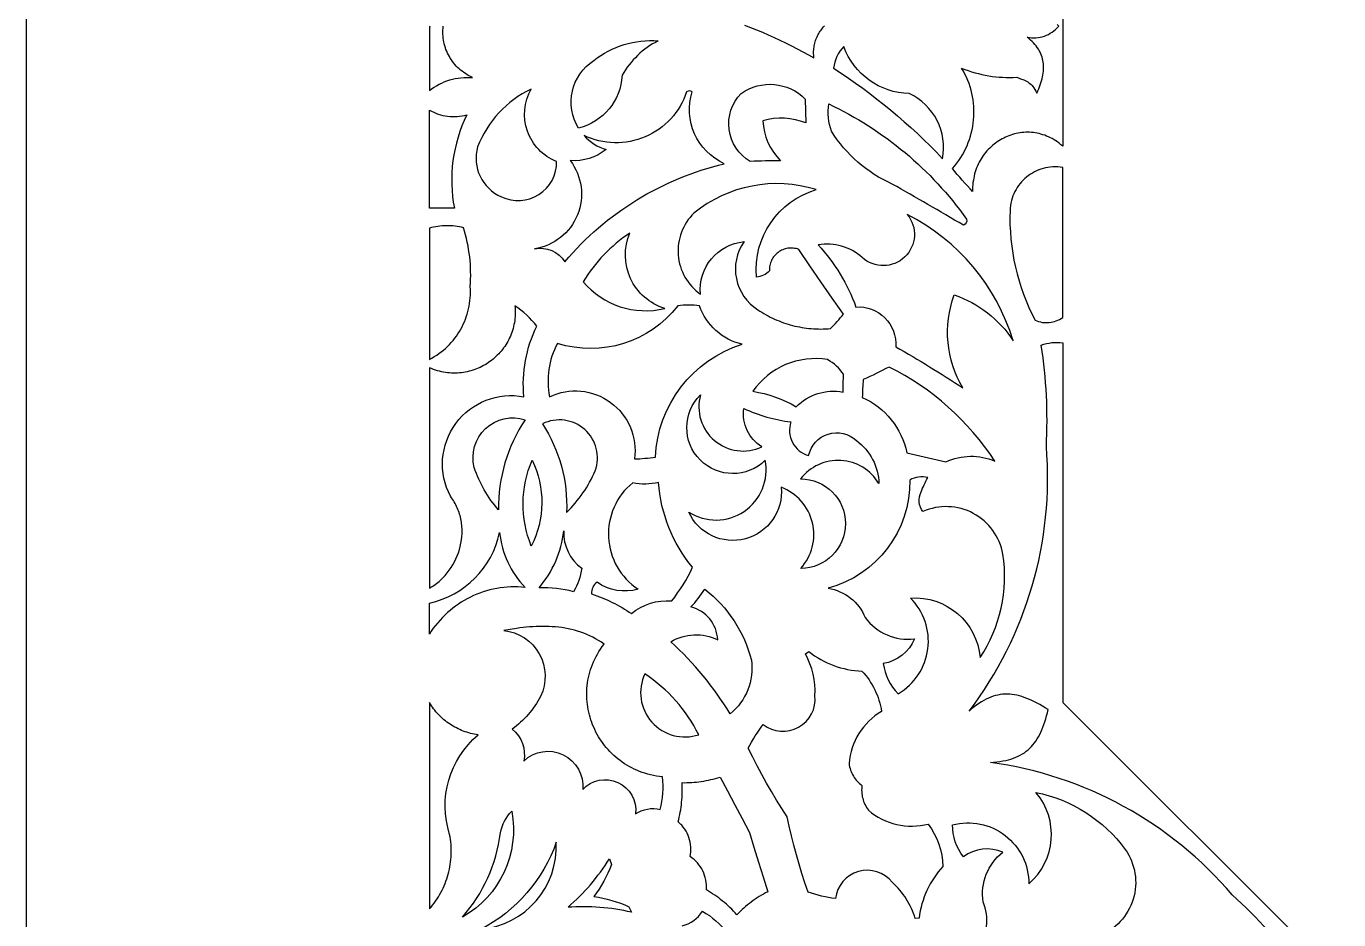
# Model space of a CAD drawing. Extents: x 3927 to 5087, y -513 to 1114.
# Drawn here: x 3927.4 to 4155.4, y -136 to 19.2 of the extents above; entities that cross this region are included whole.
import ezdxf

# ---------------------------------------------------------------- set-up
doc = ezdxf.new("R2010")
doc.units = 0
doc.layers.add('LAYER_1', color=18, linetype='CONTINUOUS')

msp = doc.modelspace()

# ---------------------------------------------------------------- linework, layer by layer
at = {"layer": 'LAYER_1'}
for points in [[(4747.65, -512.56), (5087.41, -172.81), (5087.41, 307.68), (4747.65, 647.44), (4267.16, 647.44), (3927.41, 307.68), (3927.41, -172.81), (4267.16, -512.56)], [(4053.02, -120.85), (4053.79, -123.43), (4054.58, -126), (4055.38, -128.58), (4056.18, -131.16), (4055.81, -131.36), (4055.44, -131.56), (4055.08, -131.77), (4054.72, -131.99), (4054.37, -132.21), (4054.02, -132.44), (4053.68, -132.68), (4053.34, -132.93), (4053.01, -133.18), (4052.68, -133.44), (4052.35, -133.71), (4052.04, -133.98), (4051.73, -134.26), (4051.42, -134.55), (4051.12, -134.84), (4050.83, -135.14), (4050.54, -134.82), (4050.24, -134.51), (4049.94, -134.2), (4049.63, -133.9), (4049.32, -133.61), (4049, -133.32), (4048.68, -133.04), (4048.35, -132.76), (4048.01, -132.49), (4047.67, -132.23), (4047.33, -131.98), (4046.98, -131.73), (4046.62, -131.49), (4046.26, -131.25), (4045.9, -131.03), (4045.53, -130.8), (4045.54, -130.59), (4045.55, -130.37), (4045.55, -129.95), (4045.51, -129.52), (4045.45, -129.11), (4045.35, -128.7), (4045.23, -128.3), (4045.09, -127.91), (4044.91, -127.53), (4044.72, -127.16), (4044.5, -126.81), (4044.25, -126.47), (4043.99, -126.15), (4043.7, -125.84), (4043.39, -125.56), (4043.06, -125.29), (4042.71, -125.05), (4042.78, -124.63), (4042.83, -124.22), (4042.84, -123.8), (4042.83, -123.38), (4042.79, -122.96), (4042.73, -122.55), (4042.63, -122.15), (4042.51, -121.75), (4042.37, -121.36), (4042.19, -120.98), (4042, -120.62), (4041.77, -120.26), (4041.52, -119.92), (4041.25, -119.6), (4041.1, -119.44), (4040.95, -119.29), (4040.8, -119.15), (4040.63, -119.01), (4040.74, -118.59), (4040.83, -118.17), (4040.92, -117.75), (4041, -117.33), (4041.07, -116.91), (4041.14, -116.48), (4041.19, -116.06), (4041.24, -115.63), (4041.28, -115.2), (4041.31, -114.77), (4041.33, -114.34), (4041.34, -113.91), (4041.35, -113.48), (4041.34, -113.05), (4041.33, -112.62), (4041.31, -112.19), (4041.73, -112.2), (4042.15, -112.19), (4042.57, -112.18), (4042.99, -112.16), (4043.41, -112.13), (4043.82, -112.09), (4044.24, -112.04), (4044.65, -111.98), (4045.07, -111.92), (4045.48, -111.84), (4045.89, -111.76), (4046.3, -111.67), (4046.7, -111.57), (4047.11, -111.46), (4047.51, -111.35), (4047.92, -111.22), (4049.18, -113.64), (4050.45, -116.05), (4051.73, -118.45)], [(4026.01, -131.97), (4026.79, -132.1), (4027.56, -132.25), (4028.33, -132.43), (4029.1, -132.64), (4029.86, -132.88), (4030.61, -133.15), (4031.35, -133.44), (4032.08, -133.76), (4032.54, -134.72), (4031.86, -134.56), (4031.18, -134.42), (4030.49, -134.3), (4029.8, -134.18), (4029.11, -134.08), (4028.42, -133.99), (4027.73, -133.92), (4027.04, -133.86), (4026.35, -133.81), (4025.65, -133.78), (4024.96, -133.75), (4024.27, -133.75), (4023.57, -133.75), (4022.88, -133.77), (4022.19, -133.8), (4021.5, -133.84), (4022.02, -133.39), (4022.53, -132.92), (4023.03, -132.44), (4023.52, -131.95), (4024.01, -131.46), (4024.48, -130.95), (4024.95, -130.44), (4025.4, -129.92), (4025.85, -129.38), (4026.28, -128.84), (4026.71, -128.29), (4027.13, -127.74), (4027.53, -127.17), (4027.93, -126.59), (4028.31, -126.01), (4028.68, -125.42), (4029.03, -126.42), (4028.74, -127.17), (4028.42, -127.9), (4028.08, -128.62), (4027.72, -129.32), (4027.32, -130.01), (4026.91, -130.68), (4026.47, -131.33)]]:
    msp.add_lwpolyline(points, close=True, dxfattribs=at)
for points in [[(4107.42, 40.03), (4107.42, 19.21), (4107.42, -1.62), (4107.12, -1.37), (4106.83, -1.13), (4106.52, -0.9), (4106.22, -0.69), (4105.91, -0.5), (4105.59, -0.32), (4105.28, -0.15), (4104.96, 0), (4104.63, 0.14), (4104.31, 0.26), (4103.98, 0.37), (4103.65, 0.47), (4103.32, 0.55), (4102.99, 0.62), (4102.66, 0.68), (4102.33, 0.73), (4101.99, 0.76), (4101.66, 0.78), (4101.33, 0.78), (4100.99, 0.78), (4100.66, 0.76), (4100.33, 0.73), (4100.01, 0.69), (4099.68, 0.63), (4099.36, 0.57), (4099.04, 0.49), (4098.72, 0.4), (4098.4, 0.3), (4098.09, 0.19), (4097.78, 0.07), (4097.48, -0.07), (4097.18, -0.21), (4096.88, -0.36), (4096.6, -0.53), (4096.31, -0.7), (4096.03, -0.88), (4095.76, -1.08), (4095.49, -1.28), (4095.23, -1.5), (4094.98, -1.72), (4094.74, -1.95), (4094.5, -2.19), (4094.27, -2.44), (4094.04, -2.7), (4093.83, -2.97), (4093.63, -3.24), (4093.43, -3.53), (4093.24, -3.82), (4093.07, -4.12), (4092.9, -4.43), (4092.74, -4.75), (4092.6, -5.07), (4092.46, -5.41), (4092.34, -5.75), (4092.22, -6.09), (4092.12, -6.45), (4092.03, -6.81), (4091.96, -7.17), (4091.9, -7.55), (4091.84, -7.93), (4091.81, -8.32), (4091.78, -8.71), (4091.78, -9.11), (4091.78, -9.51), (4091.32, -9.03), (4090.87, -8.54), (4090.42, -8.05), (4089.98, -7.55), (4089.54, -7.04), (4089.11, -6.53), (4088.69, -6.02), (4088.27, -5.49), (4088.66, -5.04), (4089.03, -4.58), (4089.38, -4.1), (4089.71, -3.61), (4090.02, -3.11), (4090.3, -2.6), (4090.56, -2.08), (4090.8, -1.55), (4091.02, -1.01), (4091.22, -0.47), (4091.39, 0.09), (4091.55, 0.65), (4091.68, 1.21), (4091.79, 1.78), (4091.87, 2.35), (4091.94, 2.93), (4091.98, 3.51), (4092, 4.09), (4092, 4.67), (4091.97, 5.25), (4091.92, 5.83), (4091.85, 6.4), (4091.75, 6.98), (4091.64, 7.55), (4091.5, 8.12), (4091.33, 8.68), (4091.15, 9.24), (4090.94, 9.8), (4090.7, 10.34), (4090.45, 10.88), (4090.17, 11.41), (4089.87, 11.93), (4090.44, 11.7), (4091.02, 11.49), (4091.6, 11.3), (4092.19, 11.13), (4092.78, 10.97), (4093.37, 10.83), (4093.97, 10.7), (4094.57, 10.59), (4095.17, 10.5), (4095.78, 10.43), (4096.39, 10.38), (4096.99, 10.34), (4097.6, 10.32), (4098.22, 10.32), (4098.83, 10.33), (4099.44, 10.37), (4100.1, 10.09), (4100.66, 9.87), (4100.91, 9.76), (4101.14, 9.64), (4101.35, 9.53), (4101.55, 9.4), (4101.74, 9.26), (4101.92, 9.11), (4102.09, 8.93), (4102.26, 8.73), (4102.42, 8.5), (4102.59, 8.23), (4102.76, 7.93), (4102.94, 7.59), (4103.1, 7.96), (4103.26, 8.32), (4103.4, 8.67), (4103.53, 9.03), (4103.65, 9.37), (4103.75, 9.72), (4103.84, 10.06), (4103.92, 10.4), (4103.99, 10.73), (4104.04, 11.06), (4104.07, 11.39), (4104.1, 11.71), (4104.11, 12.02), (4104.1, 12.34), (4104.08, 12.65), (4104.04, 12.95), (4103.99, 13.25), (4103.93, 13.55), (4103.84, 13.85), (4103.75, 14.14), (4103.63, 14.42), (4103.5, 14.7), (4103.35, 14.98), (4103.19, 15.25), (4103.01, 15.52), (4102.81, 15.79), (4102.6, 16.05), (4102.36, 16.3), (4102.11, 16.56), (4101.84, 16.8), (4101.55, 17.05), (4101.25, 17.29), (4101.63, 17.23), (4102.01, 17.19), (4102.39, 17.18), (4102.77, 17.19), (4103.15, 17.23), (4103.52, 17.3), (4103.88, 17.39), (4104.24, 17.5), (4104.59, 17.64), (4104.93, 17.8), (4105.26, 17.98), (4105.57, 18.18), (4105.88, 18.41), (4106.17, 18.65), (4106.45, 18.92), (4106.72, 19.2), (4106.45, 19.49)], [(3997.48, 19.21), (3997.43, 19.07), (3997.42, 18.89), (3997.42, 8.05), (3997.82, 8.35), (3998.24, 8.62), (3998.67, 8.88), (3999.11, 9.12), (3999.56, 9.34), (4000.02, 9.54), (4000.48, 9.71), (4000.96, 9.87), (4001.44, 10), (4001.92, 10.11), (4002.41, 10.2), (4002.91, 10.26), (4003.41, 10.31), (4003.91, 10.33), (4004.41, 10.33), (4004.92, 10.3), (4004.59, 10.45), (4004.28, 10.62), (4003.97, 10.79), (4003.67, 10.97), (4003.39, 11.17), (4003.11, 11.38), (4002.84, 11.59), (4002.58, 11.82), (4002.33, 12.05), (4002.09, 12.3), (4001.87, 12.55), (4001.65, 12.81), (4001.44, 13.08), (4001.25, 13.36), (4001.06, 13.64), (4000.89, 13.94), (4000.73, 14.23), (4000.58, 14.54), (4000.44, 14.85), (4000.31, 15.16), (4000.2, 15.48), (4000.1, 15.8), (4000.01, 16.13), (3999.94, 16.47), (3999.87, 16.8), (3999.83, 17.14), (3999.79, 17.48), (3999.77, 17.83), (3999.76, 18.17), (3999.77, 18.52), (3999.79, 18.87), (3999.82, 19.22)], [(4052.16, 19.39), (4053.2, 18.99), (4054.23, 18.57), (4055.26, 18.15), (4056.28, 17.71), (4057.29, 17.25), (4058.3, 16.79), (4059.3, 16.31), (4060.3, 15.81), (4061.29, 15.31), (4062.27, 14.79), (4063.25, 14.26), (4064.22, 13.71), (4064.19, 13.95), (4064.17, 14.18), (4064.16, 14.42), (4064.15, 14.66), (4064.16, 14.89), (4064.17, 15.12), (4064.2, 15.36), (4064.23, 15.59), (4064.27, 15.81), (4064.31, 16.04), (4064.37, 16.27), (4064.43, 16.49), (4064.5, 16.71), (4064.57, 16.92), (4064.66, 17.14), (4064.75, 17.35), (4064.85, 17.56), (4064.95, 17.76), (4065.07, 17.96), (4065.19, 18.16), (4065.31, 18.35), (4065.45, 18.54), (4065.59, 18.72), (4065.73, 18.9), (4065.89, 19.08), (4066.05, 19.25)]]:
    msp.add_lwpolyline(points, dxfattribs=at)
for points in [[(4023.34, 1.49, -0.409539), (4025.99, 13.26, -0.189822), (4037.16, 16.67, 0.146101), (4030.89, 10.68, -0.329208)], [(4086.55, -3.8, 0.343348), (4080.77, 7.5, -0.30826), (4069.4, 15.67, 0.170224), (4067.63, 11.92, -0.060362)], [(4009.93, -10.42, 0.555806), (4019.53, -4.3, -0.456437), (4015.1, 8.29, 0.190546), (4005.8, -1.74, 0.376379)], [(4028.13, -2.18, -0.190741), (4021.9, -4.14, -0.566428), (4015.7, -19.46, -0.30721), (4020.95, -21.7, -0.16029), (4048.65, -4.68, -0.380582), (4043.07, 7.84, 0.285714), (4042.11, 7.84, -0.451873), (4024.28, 0.22, 0.142336)], [(4058.4, -4.16, 0.013484), (4053.16, -4.29, -0.488168), (4051.59, 7.55, -0.365052), (4062.72, 6.55), (4062.81, 2.41, 0.168582), (4055.33, 2.79, 0.182959)], [(3997.42, 4.64), (3997.79, 4.44), (3998.18, 4.26), (3998.56, 4.1), (3998.96, 3.95), (3999.36, 3.83), (3999.77, 3.73), (4000.18, 3.64), (4000.59, 3.58), (4001.01, 3.54), (4001.42, 3.51), (4001.84, 3.51), (4002.26, 3.52), (4002.68, 3.56), (4003.1, 3.62), (4003.52, 3.7), (4003.93, 3.8, 0.163331), (4001.76, -12.41), (3997.42, -12.37)], [(4067.27, 0.98, -0.115328), (4066.78, 5.72, -0.128981), (4090.71, -14.3, -0.4), (4090.18, -15.36, 0.004418), (4077.83, -8.22, -0.149279)], [(4107.42, -5.31), (4106.98, -5.25), (4106.55, -5.22), (4106.12, -5.21), (4105.69, -5.22), (4105.27, -5.25), (4104.86, -5.31), (4104.45, -5.39), (4104.04, -5.49), (4103.65, -5.61), (4103.26, -5.75), (4102.89, -5.91), (4102.52, -6.09), (4102.16, -6.29), (4101.82, -6.5), (4101.48, -6.74), (4101.16, -6.99), (4100.85, -7.25), (4100.56, -7.53), (4100.28, -7.83), (4100.01, -8.14), (4099.76, -8.47), (4099.53, -8.8), (4099.31, -9.16), (4099.12, -9.52), (4098.94, -9.9), (4098.78, -10.28), (4098.64, -10.68), (4098.52, -11.09), (4098.43, -11.5), (4098.35, -11.93), (4098.3, -12.37), (4098.27, -12.81, 0.129946), (4102.63, -31.87), (4102.93, -31.99), (4103.23, -32.09), (4103.54, -32.17), (4103.85, -32.23), (4104.16, -32.26), (4104.47, -32.28), (4104.78, -32.28), (4105.09, -32.26), (4105.4, -32.22), (4105.7, -32.16), (4106, -32.08), (4106.3, -31.98), (4106.59, -31.86), (4106.87, -31.73), (4107.15, -31.57), (4107.42, -31.4)], [(4061.58, -19.57), (4061.34, -19.49), (4061.1, -19.43), (4060.86, -19.38), (4060.62, -19.35), (4060.38, -19.33), (4060.15, -19.33), (4059.91, -19.34), (4059.68, -19.37), (4059.46, -19.42), (4059.24, -19.47), (4059.02, -19.54), (4058.81, -19.62), (4058.6, -19.72), (4058.4, -19.82), (4058.2, -19.94), (4058.02, -20.07), (4057.84, -20.21), (4057.67, -20.36), (4057.51, -20.52), (4057.36, -20.69), (4057.22, -20.86), (4057.08, -21.05), (4056.96, -21.25), (4056.86, -21.45), (4056.76, -21.66), (4056.68, -21.88), (4056.61, -22.1), (4056.55, -22.33), (4056.51, -22.57), (4056.48, -22.81), (4056.47, -23.06), (4056.48, -23.31, -0.182927), (4054.21, -24.36, -0.353746), (4064.58, -9.17, 0.250469), (4043.38, -13.24, 0.467604), (4044.49, -27.33, -0.410285), (4052.07, -18.21, 0.429437), (4054.48, -30.03), (4054.83, -30.27), (4055.19, -30.49), (4055.54, -30.71), (4055.9, -30.92), (4056.27, -31.12), (4056.64, -31.31), (4057.01, -31.49), (4057.39, -31.67), (4057.77, -31.83), (4058.15, -31.99), (4058.53, -32.14), (4058.92, -32.29), (4059.31, -32.42), (4059.71, -32.54), (4060.11, -32.66), (4060.5, -32.77), (4060.91, -32.87), (4061.31, -32.96), (4061.71, -33.04), (4062.12, -33.12), (4062.53, -33.18), (4062.94, -33.24), (4063.35, -33.28), (4063.76, -33.32), (4064.18, -33.35), (4064.59, -33.37), (4065.01, -33.38), (4065.42, -33.39), (4065.84, -33.38), (4066.26, -33.36), (4066.68, -33.34), (4067.09, -33.31, 0.029744), (4069.33, -30.81), (4067.36, -28.02), (4065.41, -25.22), (4063.48, -22.4)], [(4090.07, -43.61, -0.226899), (4088.59, -27.48, -0.168305), (4098.83, -35.44, 0.203895), (4080.42, -13.48, -0.930701), (4072.59, -20.97, 0.229894), (4064.96, -18.77, -0.097316), (4071.52, -29.57, -0.458333), (4078.41, -36.46, -0.01483)], [(3997.42, -15.87), (3997.42, -38.68), (3997.85, -38.44), (3998.28, -38.19), (3998.69, -37.93), (3999.09, -37.65), (3999.47, -37.36), (3999.85, -37.06), (4000.21, -36.75), (4000.56, -36.42), (4000.89, -36.08), (4001.22, -35.73), (4001.53, -35.37), (4001.82, -35), (4002.11, -34.61), (4002.38, -34.22), (4002.63, -33.82), (4002.87, -33.41), (4003.09, -33), (4003.3, -32.57), (4003.5, -32.14), (4003.68, -31.7), (4003.84, -31.25), (4003.99, -30.8), (4004.12, -30.34), (4004.23, -29.87), (4004.33, -29.41), (4004.41, -28.93), (4004.47, -28.45), (4004.52, -27.97), (4004.55, -27.49), (4004.56, -27), (4004.55, -26.51), (4004.53, -26.01, 0.092198), (4003.37, -15.79), (4003, -15.7), (4002.63, -15.63), (4002.26, -15.57), (4001.88, -15.52), (4001.51, -15.49), (4001.14, -15.46), (4000.76, -15.45), (4000.39, -15.45), (4000.01, -15.46), (3999.64, -15.49), (3999.26, -15.52), (3998.89, -15.57), (3998.52, -15.63), (3998.15, -15.7), (3997.78, -15.78)], [(4038.3, -29.81, -0.445111), (4032.25, -16.72, 0.110537), (4024.14, -25.18, 0.284998)], [(3997.42, -40.12), (3997.42, -78.41), (3997.68, -78.26), (3997.93, -78.1), (3998.18, -77.94), (3998.42, -77.77), (3998.65, -77.6), (3998.88, -77.42), (3999.11, -77.23), (3999.33, -77.04), (3999.54, -76.84), (3999.75, -76.64), (3999.95, -76.43), (4000.15, -76.21), (4000.52, -75.77), (4000.88, -75.31), (4001.2, -74.84), (4001.51, -74.35), (4001.79, -73.84), (4002.04, -73.32), (4002.27, -72.8), (4002.47, -72.26), (4002.64, -71.71), (4002.79, -71.16), (4002.91, -70.6), (4003, -70.03), (4003.06, -69.47), (4003.1, -68.9), (4003.1, -68.33), (4003.09, -68.05), (4003.08, -67.76), (4003.05, -67.48), (4003.02, -67.2), (4002.98, -66.92), (4002.94, -66.64), (4002.88, -66.36), (4002.82, -66.08), (4002.75, -65.81), (4002.67, -65.53), (4002.58, -65.26), (4002.49, -64.99), (4002.39, -64.72), (4002.27, -64.46), (4002.16, -64.2), (4002.03, -63.94), (4001.89, -63.68), (4001.75, -63.43), (4001.6, -63.18), (4001.43, -62.93), (4001.26, -62.69), (4001.09, -62.45, -0.629529), (4013.84, -45.16, -0.138658), (4016.09, -32.89, 0.080822), (4012.27, -29.35), (4012.31, -29.73), (4012.33, -30.11), (4012.33, -30.48), (4012.33, -30.85), (4012.31, -31.21), (4012.28, -31.58), (4012.24, -31.93), (4012.18, -32.29), (4012.12, -32.63), (4012.04, -32.98), (4011.95, -33.32), (4011.86, -33.65), (4011.75, -33.98), (4011.63, -34.3), (4011.5, -34.62), (4011.36, -34.93), (4011.21, -35.24), (4011.05, -35.54), (4010.88, -35.84), (4010.7, -36.12), (4010.51, -36.41), (4010.32, -36.68), (4010.12, -36.95), (4009.9, -37.21), (4009.68, -37.47), (4009.46, -37.71), (4009.22, -37.95), (4008.98, -38.19), (4008.73, -38.41), (4008.48, -38.63), (4008.22, -38.84), (4007.95, -39.04), (4007.67, -39.23), (4007.39, -39.41), (4007.11, -39.59), (4006.82, -39.75), (4006.52, -39.91), (4006.22, -40.06), (4005.91, -40.19), (4005.6, -40.32), (4005.29, -40.44), (4004.97, -40.55), (4004.65, -40.65), (4004.32, -40.74), (4003.99, -40.82), (4003.66, -40.88), (4003.33, -40.94), (4002.99, -40.99), (4002.65, -41.02), (4002.31, -41.05), (4001.96, -41.06), (4001.62, -41.06), (4001.27, -41.05), (4000.92, -41.03), (4000.57, -41), (4000.22, -40.95), (3999.87, -40.89), (3999.52, -40.82), (3999.17, -40.74), (3998.82, -40.64), (3998.47, -40.53), (3998.12, -40.41), (3997.77, -40.27)], [(4051.74, -36.04, -0.260176), (4044.36, -29.36, 0.071429), (4040.55, -29.36, -0.313845), (4019.65, -35.9, 0.172229), (4018.3, -45.15, -0.598525), (4033.04, -55.97, 0.018892), (4036.68, -55.67, -0.315589)], [(4069.27, -44.35, -0.020178), (4069.37, -41.25, 0.115727), (4066.58, -38.71, 0.290286), (4053.62, -44.21, -0.093313), (4061.15, -46.9, -0.250344)], [(4095.65, -56.33, 0.131494), (4077.27, -39.99, -0.015613), (4072.78, -42.17, 0.014201), (4072.61, -45.26, -0.242101), (4080.35, -54.9), (4087.14, -56.46, -0.210762)], [(4052.03, -47.19, 0.081447), (4060.23, -49.52, 0.43557), (4063.29, -55.37, -0.585279), (4071.6, -52.78, -0.231059), (4075.5, -60.23, 0.528721), (4061.9, -59.43, -1), (4061.93, -74.98, 0.527165), (4058.53, -60.89, -0.846436), (4042.46, -65.18, 0.660776), (4055.76, -56.18, -1), (4044.5, -44.83, 0.639339), (4055.18, -53.87, -0.297019)], [(4009.45, -64.83, -0.099546), (4005.22, -57.46, -0.591476), (4014.07, -49.16, 0.154799)], [(4021.26, -65.24, 0.099546), (4026.23, -58.02, 0.674396), (4017.07, -49.86, -0.154799)], [(4015.13, -71.09, -0.202648), (4015.27, -56.19, -0.235088)], [(4081.69, -87.22, -0.260252), (4076.26, -91.5, 0.167096), (4078.84, -96.74, 0.493524), (4080.96, -80.12, -0.411118), (4093.07, -90.48, 0.186909), (4097.04, -72.51, 0.486535), (4083.15, -65.1, -0.285149), (4082.81, -61.7, -0.015682), (4083.97, -59.18, 0.180266), (4080.87, -59.62, -0.343767), (4066.66, -78.42, -0.263043), (4073.12, -83.52, 0.27)], [(4039.52, -80.63, 0.054599), (4043.15, -74.79, -0.157976), (4037.23, -60.03, -0.122041), (4032.74, -60.1, 0.506566), (4033.68, -78.58, -0.229925), (4026.54, -77.37, 0.244526), (4025.59, -79.42, -0.070676), (4032.53, -82.82, -0.194819)], [(3997.42, -81.09), (3997.43, -81, 0.294067), (4009.62, -68.75, 0.165792), (4014.04, -78.28), (4013.42, -78.22), (4012.8, -78.19), (4012.18, -78.18), (4011.56, -78.2), (4010.95, -78.23), (4010.34, -78.29), (4009.73, -78.36), (4009.13, -78.46), (4008.53, -78.58), (4007.94, -78.72), (4007.36, -78.88), (4006.78, -79.06), (4006.21, -79.26), (4005.65, -79.48), (4005.1, -79.71), (4004.55, -79.97), (4004.01, -80.24), (4003.49, -80.54), (4002.97, -80.85), (4002.47, -81.18), (4001.97, -81.52), (4001.49, -81.89), (4001.02, -82.27), (4000.56, -82.66), (4000.12, -83.08), (3999.69, -83.51), (3999.27, -83.95), (3998.87, -84.41), (3998.48, -84.89), (3998.11, -85.38), (3997.76, -85.89), (3997.42, -86.41)], [(4022.46, -79.02, 0.071392), (4016.47, -78.34, 0.152277), (4020.76, -68.47, 0.253658), (4023.89, -74.94, -0.106904)], [(4049.68, -100.24, 0.070225), (4039.34, -87.72, -0.255113), (4047.51, -87.38, 0.328175), (4042.84, -81.66, 0.048), (4045.26, -78.6, -0.166617), (4053.36, -90.92, -0.260364)], [(4037.51, -116.85, 0.101667), (4037.9, -111.21), (4037.37, -111.14), (4036.85, -111.06), (4036.34, -110.96), (4035.84, -110.85), (4035.34, -110.72), (4034.86, -110.57), (4034.38, -110.41), (4033.91, -110.24), (4033.45, -110.05), (4033.01, -109.84), (4032.57, -109.63), (4032.14, -109.4), (4031.72, -109.15), (4031.32, -108.9), (4030.92, -108.63), (4030.54, -108.35), (4030.16, -108.06), (4029.8, -107.76), (4029.45, -107.45), (4029.1, -107.12), (4028.78, -106.79), (4028.46, -106.45), (4028.15, -106.1), (4027.86, -105.73), (4027.58, -105.37), (4027.31, -104.99), (4027.05, -104.6), (4026.81, -104.21), (4026.58, -103.81), (4026.36, -103.4), (4026.15, -102.99), (4025.96, -102.57), (4025.78, -102.15), (4025.62, -101.72), (4025.47, -101.28), (4025.33, -100.84), (4025.21, -100.4), (4025.1, -99.95), (4025, -99.5), (4024.92, -99.05), (4024.86, -98.59), (4024.81, -98.13), (4024.77, -97.67), (4024.75, -97.21), (4024.75, -96.74), (4024.76, -96.28), (4024.78, -95.81), (4024.83, -95.35), (4024.88, -94.88), (4024.96, -94.41), (4025.05, -93.95), (4025.16, -93.49), (4025.28, -93.02), (4025.42, -92.56), (4025.58, -92.11), (4025.75, -91.65), (4025.94, -91.2), (4026.15, -90.75), (4026.38, -90.3), (4026.62, -89.86), (4026.88, -89.43), (4027.16, -89), (4027.46, -88.57), (4027.78, -88.15), (4027.29, -87.81), (4026.8, -87.49), (4026.29, -87.2), (4025.79, -86.92), (4025.27, -86.67), (4024.75, -86.44), (4024.23, -86.23), (4023.7, -86.04), (4023.17, -85.87), (4022.63, -85.71), (4022.09, -85.58), (4021.54, -85.46), (4021, -85.35), (4020.44, -85.27), (4019.89, -85.19), (4019.33, -85.14), (4018.77, -85.1), (4018.21, -85.07), (4017.65, -85.05), (4017.09, -85.05), (4016.52, -85.06), (4015.96, -85.08), (4015.39, -85.11), (4014.83, -85.15), (4014.26, -85.2), (4013.7, -85.26), (4013.13, -85.32), (4012.57, -85.4), (4011.45, -85.57), (4010.34, -85.77, -0.52106), (4016.73, -97.21, -0.114668), (4011.8, -102.92, -0.284712), (4013.81, -108.44, -0.696648), (4024.05, -113.4, -0.726017), (4033.24, -117.59, -0.20843)], [(4059.55, -118.11), (4058.63, -116.67), (4057.73, -115.22), (4056.85, -113.75), (4056, -112.27), (4055.17, -110.77), (4054.36, -109.27), (4053.58, -107.75), (4052.82, -106.22, -0.043369), (4055.4, -102.07, 0.664616), (4064.39, -97.1, 0.134719), (4062.75, -89.81), (4063.3, -89.4, 0.16006), (4072.56, -92.81, -0.14921), (4075.96, -99.82, 0.243063), (4070.31, -108.87), (4070.36, -109.17), (4070.42, -109.46), (4070.5, -109.74), (4070.59, -110.01), (4070.69, -110.28), (4070.81, -110.55), (4070.93, -110.8), (4071.07, -111.05), (4071.22, -111.29), (4071.39, -111.52), (4071.56, -111.74), (4071.74, -111.95), (4071.93, -112.15), (4072.13, -112.34), (4072.34, -112.52), (4072.56, -112.69), (4072.53, -112.97), (4072.51, -113.24), (4072.5, -113.52), (4072.51, -113.8), (4072.53, -114.08), (4072.57, -114.35), (4072.62, -114.63), (4072.68, -114.91), (4072.75, -115.18), (4072.85, -115.45), (4072.95, -115.72), (4073.07, -115.98), (4073.2, -116.24), (4073.35, -116.49), (4073.51, -116.74), (4073.68, -116.99, 0.243063), (4084.08, -119.39, -0.14921), (4086.63, -126.76, 0.16006), (4082.49, -135.71), (4081.81, -135.81, 0.134719), (4077.82, -129.5, 0.664616), (4067.95, -132.34, -0.043369), (4063.19, -131.23), (4062.64, -129.62), (4062.13, -127.99), (4061.63, -126.36), (4061.17, -124.72), (4060.72, -123.08), (4060.31, -121.43), (4059.91, -119.77)], [(4044.2, -103.86, 0.130387), (4034.85, -93.3, 0.658893)], [(3997.42, -98.27), (3997.42, -134.13), (3997.71, -133.8), (3997.99, -133.46), (3998.25, -133.11), (3998.51, -132.76), (3998.75, -132.4), (3998.98, -132.03), (3999.21, -131.66), (3999.42, -131.28), (3999.62, -130.9), (3999.81, -130.51), (3999.98, -130.11), (4000.15, -129.72), (4000.3, -129.31), (4000.45, -128.91), (4000.58, -128.5), (4000.7, -128.08), (4000.8, -127.66), (4000.9, -127.24), (4000.98, -126.82), (4001.06, -126.39), (4001.11, -125.97), (4001.16, -125.54), (4001.2, -125.1), (4001.22, -124.67), (4001.23, -124.24), (4001.23, -123.8), (4001.21, -123.37), (4001.18, -122.93), (4001.14, -122.49), (4001.09, -122.05), (4001.02, -121.62), (4000.94, -121.18, -0.303459), (4005.88, -103.9), (4005.55, -103.84), (4005.22, -103.78), (4004.9, -103.71), (4004.58, -103.64), (4004.26, -103.55), (4003.94, -103.45), (4003.63, -103.35), (4003.32, -103.23), (4003.02, -103.11), (4002.72, -102.98), (4002.42, -102.85), (4002.13, -102.7), (4001.84, -102.55), (4001.56, -102.39), (4001.28, -102.22), (4001.01, -102.04), (4000.74, -101.86), (4000.47, -101.66), (4000.22, -101.47), (3999.96, -101.26), (3999.72, -101.05), (3999.48, -100.83), (3999.24, -100.6), (3999.01, -100.37), (3998.79, -100.13), (3998.57, -99.88), (3998.36, -99.63), (3998.16, -99.37), (3997.96, -99.1), (3997.77, -98.83), (3997.59, -98.56)], [(4097.04, -124.25, 0.260252), (4090.17, -125.07, -0.167096), (4088.29, -119.53, -0.493524), (4101.54, -129.78, 0.411118), (4102.78, -113.9, -0.186909), (4118.29, -123.8, -0.486535), (4113.71, -138.85, 0.285149), (4115.88, -141.5, 0.015682), (4118.47, -142.46, -0.180266), (4115.98, -144.34, 0.343767), (4092.63, -141.1, 0.263043), (4093.6, -132.92, -0.27)], [(4003.18, -135.56, 0.148801), (4009.77, -120.91, -0.149579), (4011.73, -117.16, -0.32029)], [(4006.34, -137.7, 0.400641), (4019.47, -122.51, -0.191625)]]:
    msp.add_lwpolyline(points, format="xyb", close=True, dxfattribs=at)
for points in [[(4148.68, -144.77, 0.051611), (4136.87, -131.71, 0.184534), (4094.86, -108.67), (4095.43, -108.63), (4095.99, -108.58), (4096.52, -108.51), (4097.03, -108.43), (4097.52, -108.33), (4097.99, -108.22), (4098.44, -108.09), (4098.87, -107.95), (4099.28, -107.79), (4099.68, -107.61), (4100.05, -107.42), (4100.41, -107.21), (4100.76, -106.99), (4101.09, -106.75), (4101.4, -106.5), (4101.7, -106.22), (4101.98, -105.93), (4102.25, -105.63), (4102.51, -105.3), (4102.76, -104.96), (4102.99, -104.61), (4103.21, -104.23), (4103.42, -103.84), (4103.62, -103.43), (4103.81, -103), (4103.99, -102.55), (4104.16, -102.09), (4104.32, -101.61), (4104.47, -101.11), (4104.62, -100.59), (4104.76, -100.05), (4104.89, -99.49), (4104.4, -99.19), (4103.92, -98.9), (4103.45, -98.63), (4102.98, -98.38), (4102.52, -98.15), (4102.07, -97.93), (4101.63, -97.73), (4101.18, -97.55), (4100.75, -97.39), (4100.32, -97.25), (4099.89, -97.12), (4099.47, -97.02), (4099.05, -96.94), (4098.63, -96.88), (4098.22, -96.84), (4097.8, -96.82), (4097.39, -96.83), (4096.98, -96.85), (4096.58, -96.9), (4096.17, -96.97), (4095.76, -97.07), (4095.35, -97.19), (4094.95, -97.33), (4094.54, -97.5), (4094.12, -97.69), (4093.71, -97.91), (4093.3, -98.16), (4092.88, -98.43), (4092.46, -98.72), (4092.03, -99.05), (4091.6, -99.4), (4091.17, -99.78, 0.184534), (4104.58, -53.78, 0.051611), (4103.69, -36.19), (4104.14, -36.04), (4104.6, -35.92), (4105.06, -35.83), (4105.53, -35.76), (4106, -35.73), (4106.47, -35.72), (4106.94, -35.74), (4107.42, -35.8), (4107.42, -98.25), (4151.59, -142.42)], [(4041.3, -137.04, 0.20843), (4044.85, -134.54, -0.101667), (4049.11, -138.25)]]:
    msp.add_lwpolyline(points, format="xyb", dxfattribs=at)

doc.saveas('drawing.dxf')
